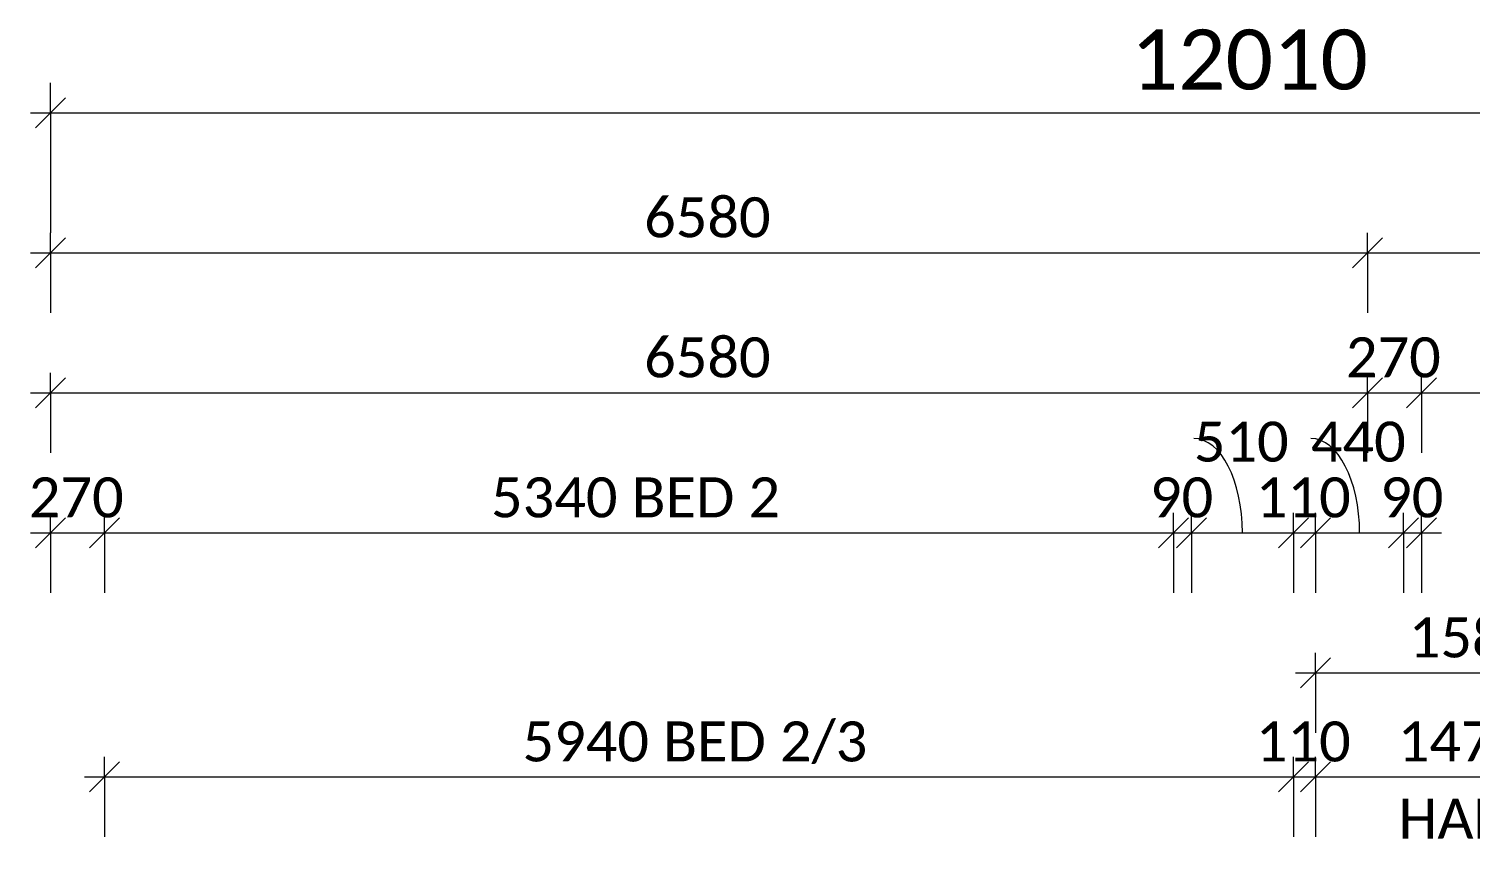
# Model space of a CAD drawing. Header units: millimetres. Extents: x 20072 to 46909, y 1130 to 33990.
# Drawn here: x 27867 to 35068, y 29880 to 33990 of the extents above; entities that cross this region are included whole.
import ezdxf

# ---------------------------------------------------------------- set-up
doc = ezdxf.new("R2010")
doc.units = ezdxf.units.MM
doc.layers.add('A-ANNO-DIMS', color=211, linetype='Continuous', lineweight=9)
doc.layers.add('A-ANNO-DIMS-100', color=211, linetype='Continuous', lineweight=9)
doc.styles.add('Calibri_4', font='calibri.ttf', dxfattribs={"height": 300})
doc.styles.add('Calibri_5', font='calibri.ttf', dxfattribs={"height": 200})
doc.dimstyles.new('2_0mm_Calibrii', dxfattribs={"dimscale": 304.8, "dimtxt": 235.469685, "dimasz": 0.492126, "dimexe": 0.328084, "dimexo": 0.0625, "dimgap": 0, "dimtad": 1, "dimdec": 0, "dimzin": 0, "dimdsep": 46, "dimtxsty": 'Calibri_5', "dimblk1": 'OBLIQUE', "dimblk2": 'OBLIQUE', "dimsah": 1, "dimcen": 0.09, "dimdle": 0.328084, "dimazin": 0, "dimtfac": 1, "dimtdec": 4, "dimtix": 1, "dimtmove": 0, "dimatfit": 3, "dimfxl": 0.984252, "dimfxlon": 1, "dimtvp": 1, "dimtolj": 1, "dimtzin": 0, "dimarcsym": 2})
doc.dimstyles.new('2_0mm_Calibrii_2', dxfattribs={"dimscale": 304.8, "dimtxt": 235.469685, "dimasz": 0.492126, "dimexe": 0.328084, "dimexo": 0.0625, "dimgap": 0, "dimtad": 1, "dimdec": 0, "dimzin": 0, "dimdsep": 46, "dimtxsty": 'Calibri_5', "dimblk1": 'OBLIQUE', "dimblk2": 'OBLIQUE', "dimsah": 1, "dimcen": 0.09, "dimdle": 0.328084, "dimazin": 0, "dimtfac": 1, "dimtdec": 4, "dimtix": 1, "dimtmove": 1, "dimatfit": 3, "dimfxl": 0.984252, "dimfxlon": 1, "dimtvp": 1, "dimtolj": 1, "dimtzin": 0, "dimarcsym": 2})
doc.dimstyles.new('3_0mm_CALIBRI', dxfattribs={"dimscale": 304.8, "dimtxt": 353.204527, "dimasz": 0.492126, "dimexe": 0.492126, "dimexo": 0.0625, "dimgap": 0, "dimtad": 1, "dimdec": 0, "dimzin": 0, "dimdsep": 46, "dimtxsty": 'Calibri_4', "dimblk1": 'OBLIQUE', "dimblk2": 'OBLIQUE', "dimsah": 1, "dimcen": 0.09, "dimdle": 0.328084, "dimazin": 0, "dimtfac": 1, "dimtdec": 4, "dimtix": 1, "dimtmove": 0, "dimatfit": 3, "dimfxl": 1.968504, "dimfxlon": 1, "dimtvp": 1, "dimtolj": 1, "dimtzin": 0, "dimarcsym": 2})

# ---------------------------------------------------------------- blocks, each defined once
blk = doc.blocks.new('DIMBLOCK2-2_ MID GROUND FLOOR')
at = {"layer": 'A-ANNO-DIMS-100'}
for p, q in [((27975.4, 33571.1), (27975.4, 33721.1)), ((39984.9, 33571.1), (39984.9, 33721.1)), ((27975.4, 33571.1), (28050.4, 33646.1)), ((39984.9, 33571.1), (40059.9, 33646.1)), ((27875.4, 33571.1), (40084.9, 33571.1)), ((27975.4, 33571.1), (27900.4, 33496.1)), ((27975.4, 33571.1), (27975.4, 32971.1)), ((39984.9, 33571.1), (39909.9, 33496.1)), ((39984.9, 33571.1), (39984.9, 32971.1))]:
    blk.add_line(p, q, dxfattribs=at)
at = {"layer": 'A-ANNO-DIMS-100', "color": 0, "insert": (33372.2, 33986.9), "char_height": 300, "width": 1459.14, "attachment_point": 1, "line_spacing_factor": 1.158048, "style": 'Calibri_4'}
blk.add_mtext('12010', dxfattribs=at)
blk = doc.blocks.new('_Oblique')
at = {"color": 0, "linetype": 'ByBlock', "lineweight": -2}
blk.add_line((-0.5, -0.5), (0.5, 0.5), dxfattribs=at)
blk = doc.blocks.new('DIMBLOCK6-2_ MID GROUND FLOOR')
at = {"layer": 'A-ANNO-DIMS-100'}
for p, q in [((27975.4, 32871.1), (27975.4, 32971.1)), ((27975.4, 32871.1), (28050.4, 32946.1)), ((34555.4, 32871.1), (34555.4, 32971.1)), ((34555.4, 32871.1), (34630.4, 32946.1)), ((27875.4, 32871.1), (34555.4, 32871.1)), ((27975.4, 32871.1), (27900.4, 32796.1)), ((27975.4, 32871.1), (27975.4, 32571.1)), ((34555.4, 32871.1), (34480.4, 32796.1)), ((34555.4, 32871.1), (34555.4, 32571.1))]:
    blk.add_line(p, q, dxfattribs=at)
at = {"layer": 'A-ANNO-DIMS-100', "color": 0, "insert": (30941.2, 33148.3), "char_height": 200, "width": 778.208, "attachment_point": 1, "line_spacing_factor": 1.158048, "style": 'Calibri_5'}
blk.add_mtext('6580', dxfattribs=at)
blk = doc.blocks.new('DIMBLOCK7-2_ MID GROUND FLOOR')
at = {"layer": 'A-ANNO-DIMS-100'}
for p, q in [((34555.4, 32871.1), (34555.4, 32971.1)), ((34555.4, 32871.1), (34630.4, 32946.1)), ((39580.4, 32871.1), (39580.4, 32971.1)), ((39580.4, 32871.1), (39655.4, 32946.1)), ((34555.4, 32871.1), (34480.4, 32796.1)), ((34555.4, 32871.1), (39580.4, 32871.1)), ((34555.4, 32871.1), (34555.4, 32571.1)), ((39580.4, 32871.1), (39505.4, 32796.1)), ((39580.4, 32871.1), (39580.4, 32571.1))]:
    blk.add_line(p, q, dxfattribs=at)
at = {"layer": 'A-ANNO-DIMS-100', "color": 0, "insert": (36743.7, 33148.3), "char_height": 200, "width": 778.208, "attachment_point": 1, "line_spacing_factor": 1.158048, "style": 'Calibri_5'}
blk.add_mtext('5025', dxfattribs=at)
blk = doc.blocks.new('DIMBLOCK103-2_ MID GROUND FLOOR')
at = {"layer": 'A-ANNO-DIMS-100'}
for p, q in [((27975.4, 32171.1), (27975.4, 32271.1)), ((34555.4, 32171.1), (34555.4, 32271.1)), ((27975.4, 32171.1), (28050.4, 32246.1)), ((34555.4, 32171.1), (34630.4, 32246.1)), ((27875.4, 32171.1), (34555.4, 32171.1)), ((27975.4, 32171.1), (27900.4, 32096.1)), ((27975.4, 32171.1), (27975.4, 31871.1)), ((34555.4, 32171.1), (34480.4, 32096.1)), ((34555.4, 32171.1), (34555.4, 31871.1))]:
    blk.add_line(p, q, dxfattribs=at)
at = {"layer": 'A-ANNO-DIMS-100', "color": 0, "insert": (30941.2, 32448.3), "char_height": 200, "width": 778.208, "attachment_point": 1, "line_spacing_factor": 1.158048, "style": 'Calibri_5'}
blk.add_mtext('6580', dxfattribs=at)
blk = doc.blocks.new('DIMBLOCK104-2_ MID GROUND FLOOR')
at = {"layer": 'A-ANNO-DIMS-100'}
for p, q in [((34555.4, 32171.1), (34555.4, 32271.1)), ((34825.4, 32171.1), (34825.4, 32271.1)), ((34555.4, 32171.1), (34630.4, 32246.1)), ((34825.4, 32171.1), (34900.4, 32246.1)), ((34555.4, 32171.1), (34480.4, 32096.1)), ((34555.4, 32171.1), (34825.4, 32171.1)), ((34555.4, 32171.1), (34555.4, 31871.1)), ((34825.4, 32171.1), (34750.4, 32096.1)), ((34825.4, 32171.1), (34825.4, 31871.1))]:
    blk.add_line(p, q, dxfattribs=at)
at = {"layer": 'A-ANNO-DIMS-100', "color": 0, "insert": (34447.3, 32448.3), "char_height": 200, "width": 583.656, "attachment_point": 1, "line_spacing_factor": 1.158048, "style": 'Calibri_5'}
blk.add_mtext('270', dxfattribs=at)
blk = doc.blocks.new('DIMBLOCK105-2_ MID GROUND FLOOR')
at = {"layer": 'A-ANNO-DIMS-100'}
for p, q in [((34825.4, 32171.1), (34825.4, 32271.1)), ((39310.4, 32171.1), (39310.4, 32271.1)), ((34825.4, 32171.1), (34900.4, 32246.1)), ((39310.4, 32171.1), (39385.4, 32246.1)), ((34825.4, 32171.1), (34750.4, 32096.1)), ((34825.4, 32171.1), (39310.4, 32171.1)), ((34825.4, 32171.1), (34825.4, 31871.1)), ((39310.4, 32171.1), (39235.4, 32096.1)), ((39310.4, 32171.1), (39310.4, 31871.1))]:
    blk.add_line(p, q, dxfattribs=at)
at = {"layer": 'A-ANNO-DIMS-100', "color": 0, "char_height": 200, "attachment_point": 1, "line_spacing_factor": 1.158048, "style": 'Calibri_5'}
for s, insert, width in [('4485', (36743.7, 32448.3), 778.208), ('MASTER', (36527.5, 32062.3), 1297.013)]:
    blk.add_mtext(s, dxfattribs=dict(at, insert=insert, width=width))
blk = doc.blocks.new('DIMBLOCK107-2_ MID GROUND FLOOR')
at = {"layer": 'A-ANNO-DIMS-100'}
for p, q in [((27975.4, 31471.1), (27975.4, 31571.1)), ((27975.4, 31471.1), (28050.4, 31546.1)), ((28245.4, 31471.1), (28245.4, 31571.1)), ((28245.4, 31471.1), (28320.4, 31546.1)), ((27875.4, 31471.1), (28245.4, 31471.1)), ((27975.4, 31471.1), (27900.4, 31396.1)), ((27975.4, 31471.1), (27975.4, 31171.1)), ((28245.4, 31471.1), (28170.4, 31396.1)), ((28245.4, 31471.1), (28245.4, 31171.1))]:
    blk.add_line(p, q, dxfattribs=at)
at = {"layer": 'A-ANNO-DIMS-100', "color": 0, "insert": (27867.3, 31748.3), "char_height": 200, "width": 583.656, "attachment_point": 1, "line_spacing_factor": 1.158048, "style": 'Calibri_5'}
blk.add_mtext('270', dxfattribs=at)
blk = doc.blocks.new('DIMBLOCK108-2_ MID GROUND FLOOR')
at = {"layer": 'A-ANNO-DIMS-100'}
for p, q in [((28245.4, 31471.1), (28245.4, 31571.1)), ((28245.4, 31471.1), (28320.4, 31546.1)), ((33585.4, 31471.1), (33585.4, 31571.1)), ((33585.4, 31471.1), (33660.4, 31546.1)), ((28245.4, 31471.1), (28170.4, 31396.1)), ((28245.4, 31471.1), (33585.4, 31471.1)), ((28245.4, 31471.1), (28245.4, 31171.1)), ((33585.4, 31471.1), (33510.4, 31396.1)), ((33585.4, 31471.1), (33585.4, 31171.1))]:
    blk.add_line(p, q, dxfattribs=at)
at = {"layer": 'A-ANNO-DIMS-100', "color": 0, "insert": (30176.2, 31748.3), "char_height": 200, "width": 1774.129, "attachment_point": 1, "line_spacing_factor": 1.158048, "style": 'Calibri_5'}
blk.add_mtext('5340 BED 2', dxfattribs=at)
blk = doc.blocks.new('DIMBLOCK109-2_ MID GROUND FLOOR')
at = {"layer": 'A-ANNO-DIMS-100'}
for p, q in [((33585.4, 31471.1), (33585.4, 31571.1)), ((33585.4, 31471.1), (33660.4, 31546.1)), ((33675.4, 31471.1), (33675.4, 31571.1)), ((33675.4, 31471.1), (33750.4, 31546.1)), ((33585.4, 31471.1), (33510.4, 31396.1)), ((33585.4, 31471.1), (33675.4, 31471.1)), ((33585.4, 31471.1), (33585.4, 31171.1)), ((33675.4, 31471.1), (33600.4, 31396.1)), ((33675.4, 31471.1), (33675.4, 31171.1))]:
    blk.add_line(p, q, dxfattribs=at)
at = {"layer": 'A-ANNO-DIMS-100', "color": 0, "insert": (33468.3, 31748.3), "char_height": 200, "width": 389.104, "attachment_point": 1, "line_spacing_factor": 1.158048, "style": 'Calibri_5'}
blk.add_mtext('90', dxfattribs=at)
blk = doc.blocks.new('DIMBLOCK110-2_ MID GROUND FLOOR')
at = {"layer": 'A-ANNO-DIMS-100'}
for p, q in [((33675.4, 31471.1), (33675.4, 31571.1)), ((33675.4, 31471.1), (33750.4, 31546.1)), ((34185.4, 31471.1), (34185.4, 31571.1)), ((34185.4, 31471.1), (34260.4, 31546.1)), ((33675.4, 31471.1), (33600.4, 31396.1)), ((33675.4, 31471.1), (34185.4, 31471.1)), ((33675.4, 31471.1), (33675.4, 31171.1)), ((34185.4, 31471.1), (34110.4, 31396.1)), ((34185.4, 31471.1), (34185.4, 31171.1))]:
    blk.add_line(p, q, dxfattribs=at)
blk.add_ellipse((33687.3, 31471.1), major_axis=(0, 471.7), ratio=0.515604, start_param=4.712389, end_param=6.283185, dxfattribs=at)
at = {"layer": 'A-ANNO-DIMS-100', "color": 0, "insert": (33687.3, 32026.9), "char_height": 200, "width": 583.656, "attachment_point": 1, "line_spacing_factor": 1.158048, "style": 'Calibri_5'}
blk.add_mtext('510', dxfattribs=at)
blk = doc.blocks.new('DIMBLOCK111-2_ MID GROUND FLOOR')
at = {"layer": 'A-ANNO-DIMS-100'}
for p, q in [((34185.4, 31471.1), (34185.4, 31571.1)), ((34185.4, 31471.1), (34260.4, 31546.1)), ((34295.4, 31471.1), (34295.4, 31571.1)), ((34295.4, 31471.1), (34370.4, 31546.1)), ((34185.4, 31471.1), (34110.4, 31396.1)), ((34185.4, 31471.1), (34295.4, 31471.1)), ((34185.4, 31471.1), (34185.4, 31171.1)), ((34295.4, 31471.1), (34220.4, 31396.1)), ((34295.4, 31471.1), (34295.4, 31171.1))]:
    blk.add_line(p, q, dxfattribs=at)
at = {"layer": 'A-ANNO-DIMS-100', "color": 0, "insert": (33997.3, 31748.3), "char_height": 200, "width": 583.656, "attachment_point": 1, "line_spacing_factor": 1.158048, "style": 'Calibri_5'}
blk.add_mtext('110', dxfattribs=at)
blk = doc.blocks.new('DIMBLOCK112-2_ MID GROUND FLOOR')
at = {"layer": 'A-ANNO-DIMS-100'}
for p, q in [((34295.4, 31471.1), (34295.4, 31571.1)), ((34295.4, 31471.1), (34370.4, 31546.1)), ((34735.4, 31471.1), (34735.4, 31571.1)), ((34735.4, 31471.1), (34810.4, 31546.1)), ((34295.4, 31471.1), (34220.4, 31396.1)), ((34295.4, 31471.1), (34735.4, 31471.1)), ((34295.4, 31471.1), (34295.4, 31171.1)), ((34735.4, 31471.1), (34660.4, 31396.1)), ((34735.4, 31471.1), (34735.4, 31171.1))]:
    blk.add_line(p, q, dxfattribs=at)
blk.add_ellipse((34272.3, 31471.1), major_axis=(0, 471.7), ratio=0.515604, start_param=4.712389, end_param=6.283185, dxfattribs=at)
at = {"layer": 'A-ANNO-DIMS-100', "color": 0, "insert": (34272.3, 32026.9), "char_height": 200, "width": 583.656, "attachment_point": 1, "line_spacing_factor": 1.158048, "style": 'Calibri_5'}
blk.add_mtext('440', dxfattribs=at)
blk = doc.blocks.new('DIMBLOCK113-2_ MID GROUND FLOOR')
at = {"layer": 'A-ANNO-DIMS-100'}
for p, q in [((34735.4, 31471.1), (34735.4, 31571.1)), ((34735.4, 31471.1), (34810.4, 31546.1)), ((34825.4, 31471.1), (34825.4, 31571.1)), ((34825.4, 31471.1), (34900.4, 31546.1)), ((34735.4, 31471.1), (34660.4, 31396.1)), ((34735.4, 31471.1), (34925.4, 31471.1)), ((34735.4, 31471.1), (34735.4, 31171.1)), ((34825.4, 31471.1), (34750.4, 31396.1)), ((34825.4, 31471.1), (34825.4, 31171.1))]:
    blk.add_line(p, q, dxfattribs=at)
at = {"layer": 'A-ANNO-DIMS-100', "color": 0, "insert": (34618.3, 31748.3), "char_height": 200, "width": 389.104, "attachment_point": 1, "line_spacing_factor": 1.158048, "style": 'Calibri_5'}
blk.add_mtext('90', dxfattribs=at)
blk = doc.blocks.new('DIMBLOCK114-2_ MID GROUND FLOOR')
at = {"layer": 'A-ANNO-DIMS-100'}
for p, q in [((34295.4, 30771.1), (34295.4, 30871.1)), ((34295.4, 30771.1), (34370.4, 30846.1)), ((35875.4, 30771.1), (35875.4, 30871.1)), ((35875.4, 30771.1), (35950.4, 30846.1)), ((34195.4, 30771.1), (35875.4, 30771.1)), ((34295.4, 30771.1), (34220.4, 30696.1)), ((34295.4, 30771.1), (34295.4, 30471.1)), ((35875.4, 30771.1), (35800.4, 30696.1)), ((35875.4, 30771.1), (35875.4, 30471.1))]:
    blk.add_line(p, q, dxfattribs=at)
at = {"layer": 'A-ANNO-DIMS-100', "color": 0, "insert": (34761.2, 31048.3), "char_height": 200, "width": 778.208, "attachment_point": 1, "line_spacing_factor": 1.158048, "style": 'Calibri_5'}
blk.add_mtext('1580', dxfattribs=at)
blk = doc.blocks.new('DIMBLOCK118-2_ MID GROUND FLOOR')
at = {"layer": 'A-ANNO-DIMS-100'}
for p, q in [((28245.4, 30251.2), (28245.4, 30351.2)), ((28245.4, 30251.2), (28320.4, 30326.2)), ((34185.4, 30251.2), (34185.4, 30351.2)), ((34185.4, 30251.2), (34260.4, 30326.2)), ((28145.4, 30251.2), (34185.4, 30251.2)), ((28245.4, 30251.2), (28170.4, 30176.2)), ((28245.4, 30251.2), (28245.4, 29951.2)), ((34185.4, 30251.2), (34110.4, 30176.2)), ((34185.4, 30251.2), (34185.4, 29951.2))]:
    blk.add_line(p, q, dxfattribs=at)
at = {"layer": 'A-ANNO-DIMS-100', "color": 0, "insert": (30333.4, 30528.4), "char_height": 200, "width": 2116.911, "attachment_point": 1, "line_spacing_factor": 1.158048, "style": 'Calibri_5'}
blk.add_mtext('5940 BED 2/3', dxfattribs=at)
blk = doc.blocks.new('DIMBLOCK119-2_ MID GROUND FLOOR')
at = {"layer": 'A-ANNO-DIMS-100'}
for p, q in [((34185.4, 30251.2), (34185.4, 30351.2)), ((34185.4, 30251.2), (34260.4, 30326.2)), ((34295.4, 30251.2), (34295.4, 30351.2)), ((34295.4, 30251.2), (34370.4, 30326.2)), ((34185.4, 30251.2), (34110.4, 30176.2)), ((34185.4, 30251.2), (34295.4, 30251.2)), ((34185.4, 30251.2), (34185.4, 29951.2)), ((34295.4, 30251.2), (34220.4, 30176.2)), ((34295.4, 30251.2), (34295.4, 29951.2))]:
    blk.add_line(p, q, dxfattribs=at)
at = {"layer": 'A-ANNO-DIMS-100', "color": 0, "insert": (33997.3, 30528.4), "char_height": 200, "width": 583.656, "attachment_point": 1, "line_spacing_factor": 1.158048, "style": 'Calibri_5'}
blk.add_mtext('110', dxfattribs=at)
blk = doc.blocks.new('DIMBLOCK120-2_ MID GROUND FLOOR')
at = {"layer": 'A-ANNO-DIMS-100'}
for p, q in [((34295.4, 30251.2), (34295.4, 30351.2)), ((34295.4, 30251.2), (34370.4, 30326.2)), ((35765.4, 30251.2), (35765.4, 30351.2)), ((35765.4, 30251.2), (35840.4, 30326.2)), ((34295.4, 30251.2), (34220.4, 30176.2)), ((34295.4, 30251.2), (35765.4, 30251.2)), ((34295.4, 30251.2), (34295.4, 29951.2)), ((35765.4, 30251.2), (35690.4, 30176.2)), ((35765.4, 30251.2), (35765.4, 29951.2))]:
    blk.add_line(p, q, dxfattribs=at)
at = {"layer": 'A-ANNO-DIMS-100', "color": 0, "char_height": 200, "attachment_point": 1, "line_spacing_factor": 1.158048, "style": 'Calibri_5'}
for s, insert, width in [('1470', (34706.2, 30528.4), 778.208), ('HALL', (34710.1, 30142.4), 768.944)]:
    blk.add_mtext(s, dxfattribs=dict(at, insert=insert, width=width))

msp = doc.modelspace()

# ---------------------------------------------------------------- dimensions: what is measured, and where the dimension line sits
at = {"layer": 'A-ANNO-DIMS'}
for base, p1, p2, dimstyle, override, picture, middle in [((39984.9455065, 33571.0763475), (27975.4455064, 32971.0763475), (39984.9455065, 32971.0763475), '3_0mm_CALIBRI', {"dimpost": '<>', "dimfxl": 12009.5}, 'DIMBLOCK2-2_ MID GROUND FLOOR', (33980.1955064, 33724.7686554)), ((34555.4, 32871.1), (27975.4, 32571.1), (34555.4, 32571.1), '2_0mm_Calibrii', {"dimpost": '<>', "dimfxl": 6580}, 'DIMBLOCK6-2_ MID GROUND FLOOR', (31265.4, 32973.5)), ((39580.4, 32871.1), (34555.4, 32571.1), (39580.4, 32571.1), '2_0mm_Calibrii', {"dimpost": '<>', "dimfxl": 5025}, 'DIMBLOCK7-2_ MID GROUND FLOOR', (37067.9, 32973.5)), ((34555.4, 32171.1), (27975.4, 31871.1), (34555.4, 31871.1), '2_0mm_Calibrii', {"dimpost": '<>', "dimfxl": 6580}, 'DIMBLOCK103-2_ MID GROUND FLOOR', (31265.4, 32273.5)), ((34825.4, 32171.1), (34555.4, 31871.1), (34825.4, 31871.1), '2_0mm_Calibrii', {"dimpost": '<>', "dimfxl": 270}, 'DIMBLOCK104-2_ MID GROUND FLOOR', (34690.4, 32273.5)), ((28245.4, 31471.1), (27975.4, 31171.1), (28245.4, 31171.1), '2_0mm_Calibrii', {"dimpost": '<>', "dimfxl": 270}, 'DIMBLOCK107-2_ MID GROUND FLOOR', (28110.4, 31573.5)), ((33585.4, 31471.1), (28245.4, 31171.1), (33585.4, 31171.1), '2_0mm_Calibrii', {"dimpost": '<>BED 2', "dimfxl": 5339.999999}, 'DIMBLOCK108-2_ MID GROUND FLOOR', (30915.4, 31573.5)), ((33675.4, 31471.1), (33585.4, 31171.1), (33675.4, 31171.1), '2_0mm_Calibrii', {"dimpost": '<>', "dimfxl": 90}, 'DIMBLOCK109-2_ MID GROUND FLOOR', (33630.4, 31573.5)), ((34295.4, 31471.1), (34185.4, 31171.1), (34295.4, 31171.1), '2_0mm_Calibrii', {"dimpost": '<>', "dimfxl": 110}, 'DIMBLOCK111-2_ MID GROUND FLOOR', (34240.4, 31573.5)), ((34825.4, 31471.1), (34735.4, 31171.1), (34825.4, 31171.1), '2_0mm_Calibrii', {"dimpost": '<>', "dimfxl": 90}, 'DIMBLOCK113-2_ MID GROUND FLOOR', (34780.4, 31573.5)), ((35875.4, 30771.1), (34295.4, 30471.1), (35875.4, 30471.1), '2_0mm_Calibrii', {"dimpost": '<>', "dimfxl": 1580.000001}, 'DIMBLOCK114-2_ MID GROUND FLOOR', (35085.4, 30873.5)), ((34185.4, 30251.2), (28245.4, 29951.2), (34185.4, 29951.2), '2_0mm_Calibrii', {"dimpost": '<>BED 2/3', "dimfxl": 5939.999999}, 'DIMBLOCK118-2_ MID GROUND FLOOR', (31215.4, 30385.9)), ((34295.4, 30251.2), (34185.4, 29951.2), (34295.4, 29951.2), '2_0mm_Calibrii', {"dimpost": '<>', "dimfxl": 110}, 'DIMBLOCK119-2_ MID GROUND FLOOR', (34240.4, 30353.7))]:
    dim = msp.add_linear_dim(base=base, p1=p1, p2=p2, dimstyle=dimstyle, override=override, dxfattribs=at)
    dim.commit()
    dim.dimension.update_dxf_attribs({"geometry": picture, "text_midpoint": middle})
for base, p1, p2, text, override, picture, middle in [((39310.4, 32171.1), (34825.4, 31871.1), (39310.4, 31871.1), '<>\\XMASTER', {"dimpost": '<>', "dimfxl": 4485}, 'DIMBLOCK105-2_ MID GROUND FLOOR', (37067.9, 32171.1)), ((35765.4, 30251.2), (34295.4, 29951.2), (35765.4, 29951.2), '<>\\XHALL', {"dimpost": '<>', "dimfxl": 1470.000001}, 'DIMBLOCK120-2_ MID GROUND FLOOR', (35030.4, 30251.2))]:
    dim = msp.add_linear_dim(base=base, p1=p1, p2=p2, text=text, dimstyle='2_0mm_Calibrii', override=override, dxfattribs=at)
    dim.commit()
    dim.dimension.update_dxf_attribs({"geometry": picture, "text_midpoint": middle})
for base, p1, p2, override, picture, middle in [((34185.4, 31471.1), (33675.4, 31171.1), (34185.4, 31171.1), {"dimpost": '<>', "dimfxl": 510}, 'DIMBLOCK110-2_ MID GROUND FLOOR', (33979.1, 31893.6)), ((34735.4, 31471.1), (34295.4, 31171.1), (34735.4, 31171.1), {"dimpost": '<>', "dimfxl": 440.000001}, 'DIMBLOCK112-2_ MID GROUND FLOOR', (34564.1, 31893.6))]:
    dim = msp.add_linear_dim(base=base, p1=p1, p2=p2, dimstyle='2_0mm_Calibrii_2', override=override, dxfattribs=at)
    dim.commit()
    dim.dimension.update_dxf_attribs({"geometry": picture, "text_midpoint": middle, "dimtype": 160})

doc.saveas('drawing.dxf')
